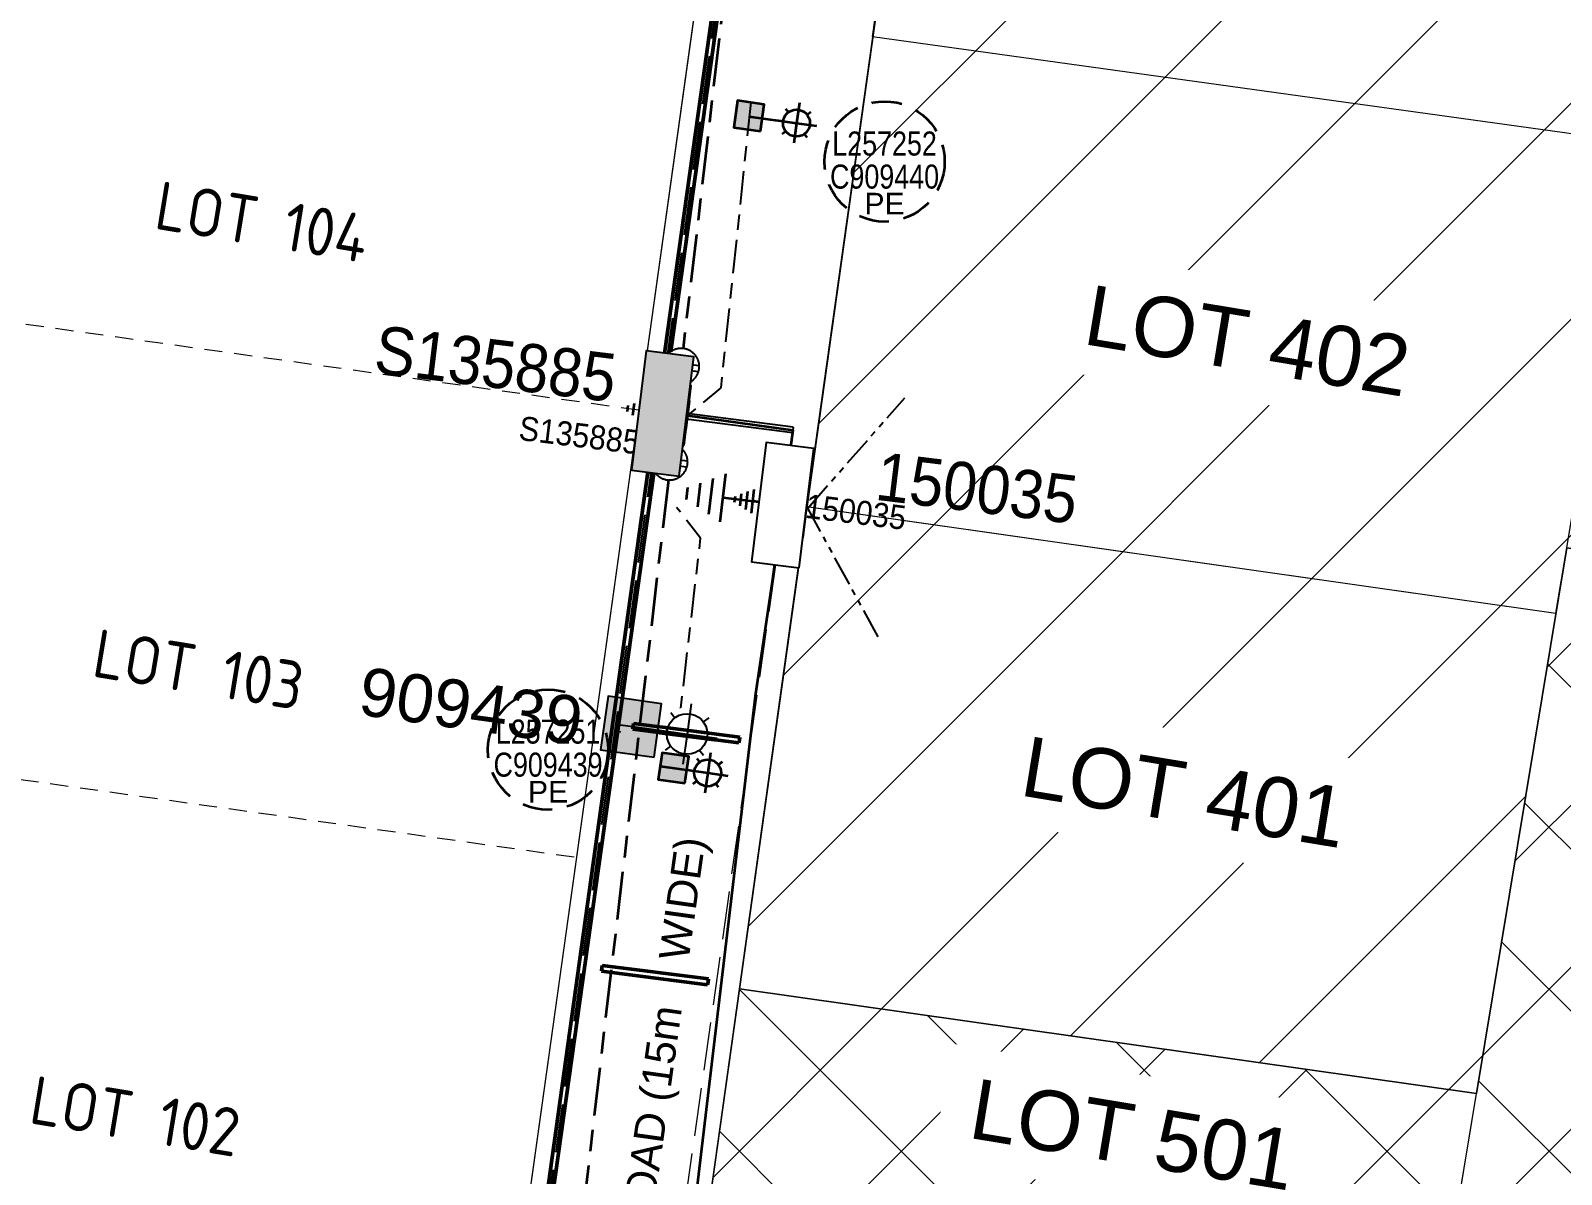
# Model space of a CAD drawing. Header units: metres. Extents: x 301573 to 309518, y 6281168 to 6284857.
# Drawn here: x 302721.6 to 302849, y 6282713.2 to 6282808.3 of the extents above; entities that cross this region are included whole.
import ezdxf
from ezdxf.enums import TextEntityAlignment as Align

# ---------------------------------------------------------------- set-up
doc = ezdxf.new("R2010")
doc.units = ezdxf.units.M
for name, pattern in [('Cable Exist UG', [8.2, 4, -1.2, 1.8, -1.2]), ('Dash', [5, 3, -2]), ('DASHED', [0.75, 0.5, -0.25]), ('DOT', [6.35, 0, -6.35]), ('IE Trench LV', [5.5, 4, -1.5]), ('PHANTOMX2', [5, 2.5, -0.5, 0.5, -0.5, 0.5, -0.5])]:
    doc.linetypes.add(name, pattern=pattern)
doc.layers.get('0').update_dxf_attribs({"color": 6})
doc.layers.add('_User Miscellaneous2', color=31, linetype='Continuous', lineweight=13, transparency=0.3)
doc.layers.add('_User Miscellaneous8', color=63, linetype='Continuous', lineweight=13, transparency=0.6)
for name, color, linetype, lineweight in [('_User_LV_Exist', 5, 'Continuous', 35), ('_User_SL_Exist', 4, 'Continuous', 35), ('Cadastre Developer_SP_NEW', 70, 'Continuous', 15), ('Cadastre Roads_SP_NEW', 42, 'Continuous', 15)]:
    doc.layers.add(name, color=color, linetype=linetype, lineweight=lineweight)
for name, color, linetype in [('Equip_LV_NEW', 2, 'Continuous'), ('Equip_SP_SL_EXT', 7, 'Continuous'), ('Mains_SL_NEW_R6', 2, 'Continuous'), ('Notes', 7, 'Continuous'), ('Services_SP_NEW', 2, 'PHANTOMX2'), ('Services_SP_NEW_UG', 2, 'PHANTOMX2'), ('SupportsUG_SP_LV_NEW', 2, 'Continuous'), ('SupportsUG_SP_LV_SL_NEW', 2, 'Continuous'), ('Trench_SP_NEW', 2, 'Continuous'), ('UG_Details_SP_MISC', 7, 'Continuous')]:
    doc.layers.add(name, color=color, linetype=linetype)
doc.styles.add('DevPlan', font='isocp.shx', dxfattribs={"height": 2})
doc.styles.add('ieISOCP', font='arial.ttf', dxfattribs={"height": 1.5})
doc.styles.add('SL_LABEL', font='arial.ttf', dxfattribs={"height": 2})
doc.styles.get("Standard").update_dxf_attribs({"font": 'arial.ttf'})
doc.linetypes.add('Cable New UG', pattern='A,7,-0.25,["x",Standard,S=2,R=0,X=0.2,Y=-0.8],-2.1', length=9.35)
pattern_1 = [(0, (0, 0), (0, 6.985), [5.08, -1.905]), (90, (0, 0), (-6.985, 4e-16), [5.08, -1.905])]

# ---------------------------------------------------------------- blocks, each defined once
blk = doc.blocks.new('*U335')
at = {"width": 0.9}
blk.add_attdef('ASSET_NUM', text='', height=2, dxfattribs=at).set_placement((4, 2), align=Align.MIDDLE_LEFT)
for tag, p, flags in [('SUBURB', (-2, 0), 1), ('STREETNAME', (-1.8, 0), 9), ('PARENT', (-1.6, 0), 9), ('NOTES', (-1.4, 0), 9), ('LOCATION', (-1.2, 0), 9), ('LEGEND', (-1, 0), 9), ('USAGE', (-0.8, 0), 9), ('SUPPORT_TYPE', (-0.6, 0), 9), ('STATE', (-0.4, 0), 9), ('OWNED_BY', (-0.2, 0), 9)]:
    blk.add_attdef(tag, p, '', height=0.2, rotation=270, dxfattribs=dict(flags=flags))
blk.add_wipeout([(1, 2.5), (1, -2.5), (-1, -2.5), (-1, 2.5)])
at = {"layer": 'Notes'}
h = blk.add_hatch(color=256, dxfattribs=at)
h.dxf.hatch_style = 1
h.paths.add_polyline_path([(-1, 2.5), (-1, -1.25), (-1, 1.25), (-1, -2.5), (1, -2.5), (1, 2.5)])
blk.add_lwpolyline([(-1, 2.5), (-1, -1.25), (-1, 1.25), (-1, -2.5), (1, -2.5), (1, 2.5)], close=True)
blk = doc.blocks.new('*U263')
at = {"layer": 'Notes'}
h = blk.add_hatch(color=256, dxfattribs=at)
h.dxf.hatch_style = 1
h.paths.add_polyline_path([(-1.158, 1.14), (-1.158, -1.14), (1.122, -1.14), (1.122, 1.14)])
blk.add_lwpolyline([(-1.125, 1.125), (-1.125, -1.125), (1.125, -1.125), (1.125, 1.125)], close=True)
at = {"width": 0.9, "flags": 8}
blk.add_attdef('ASSET_NUM', text='', height=1.5, dxfattribs=at).set_placement((4, 5.009), align=Align.MIDDLE_LEFT)
at = {"flags": 1}
blk.add_attdef('Z', (-0.763, 2.149), '', height=0.15, rotation=270, dxfattribs=at)
at = {"flags": 9}
for tag, p in [('NOTES', (-0.5, 2.149)), ('SUBURB', (-0.35, 2.149)), ('STREETNAME', (-0.2, 2.149)), ('LOCATION', (-0.05, 2.149)), ('LEGEND', (0.1, 2.149)), ('USAGE', (0.25, 2.149)), ('STATE', (0.4, 2.149)), ('OWNED_BY', (0.55, 2.149)), ('COLUMN_TYPE', (0.7, 2.149)), ('STREET_CODE', (0.85, 2.149)), ('STRUCTURE_PLANT_NUMBER', (1.023, 2.149))]:
    blk.add_attdef(tag, text='', height=0.15, rotation=270, dxfattribs=at).set_placement(p, align=Align.MIDDLE_LEFT)
blk = doc.blocks.new('LV_UG_LINKS_CLOSED_NEW')
at = {"layer": 'Equip_LV_NEW'}
for tag, flags, p in [('OPERATING_VOLTAGE', 9, (3, -2.6)), ('NO_PHASES', 9, (3, -2.4)), ('ORIENTATION', 9, (3, -2.8)), ('STATE', 9, (3, -3)), ('SWITCH_TYPE', 9, (3, -3.2)), ('OWNED_BY', 9, (3, -3.8)), ('USAGE', 9, (3, -3.4)), ('NOTES', 9, (3, -3.6)), ('OPERATED_BY', 9, (3, -4)), ('TYPE', 9, (3, -4.6)), ('Z', 1, (3, -4.8)), ('MAINTAINED_BY', 9, (3, -4.2)), ('NUMBER_OF_PHASES', 9, (3, -4.4))]:
    blk.add_attdef(tag, text='', height=0.2, dxfattribs=dict(at, flags=flags)).set_placement(p, align=Align.MIDDLE_LEFT)
blk.add_wipeout([(4, 1.5), (3.96, 1.5), (3.93, 1.5), (3.89, 1.5), (3.85, 1.49), (3.82, 1.49), (3.78, 1.48), (3.74, 1.48), (3.71, 1.47), (3.67, 1.46), (3.64, 1.46), (3.6, 1.45), (3.56, 1.44), (3.53, 1.42), (3.49, 1.41), (3.46, 1.4), (3.43, 1.39), (3.39, 1.37), (3.36, 1.36), (3.33, 1.34), (3.29, 1.32), (3.26, 1.31), (3.23, 1.29), (3.2, 1.27), (3.17, 1.25), (3.14, 1.23), (3.11, 1.2), (3.08, 1.18), (3.05, 1.16), (3.02, 1.14), (2.99, 1.11), (2.97, 1.09), (2.94, 1.06), (2.91, 1.03), (2.89, 1.01), (2.86, 0.98), (2.84, 0.95), (2.82, 0.92), (2.8, 0.89), (2.77, 0.86), (2.75, 0.83), (2.73, 0.8), (2.71, 0.77), (2.69, 0.74), (2.68, 0.71), (2.66, 0.67), (2.64, 0.64), (2.63, 0.61), (2.61, 0.57), (2.6, 0.54), (2.59, 0.51), (2.58, 0.47), (2.56, 0.44), (2.55, 0.4), (2.54, 0.36), (2.54, 0.33), (2.53, 0.29), (2.52, 0.26), (2.52, 0.22), (2.51, 0.18), (2.51, 0.15), (2.5, 0.11), (2.5, 0.07), (2.5, 0.04), (2.5, 0), (2.5, -0.04), (2.5, -0.07), (2.5, -0.11), (2.51, -0.15), (2.51, -0.18), (2.52, -0.22), (2.52, -0.26), (2.53, -0.29), (2.54, -0.33), (2.54, -0.36), (2.55, -0.4), (2.56, -0.44), (2.58, -0.47), (2.59, -0.51), (2.6, -0.54), (2.61, -0.57), (2.63, -0.61), (2.64, -0.64), (2.66, -0.67), (2.68, -0.71), (2.69, -0.74), (2.71, -0.77), (2.73, -0.8), (2.75, -0.83), (2.77, -0.86), (2.8, -0.89), (2.82, -0.92), (2.84, -0.95), (2.86, -0.98), (2.89, -1.01), (2.91, -1.03), (2.94, -1.06), (2.97, -1.09), (2.99, -1.11), (3.02, -1.14), (3.05, -1.16), (3.08, -1.18), (3.11, -1.2), (3.14, -1.23), (3.17, -1.25), (3.2, -1.27), (3.23, -1.29), (3.26, -1.31), (3.29, -1.32), (3.33, -1.34), (3.36, -1.36), (3.39, -1.37), (3.43, -1.39), (3.46, -1.4), (3.49, -1.41), (3.53, -1.42), (3.56, -1.44), (3.6, -1.45), (3.64, -1.46), (3.67, -1.46), (3.71, -1.47), (3.74, -1.48), (3.78, -1.48), (3.82, -1.49), (3.85, -1.49), (3.89, -1.5), (3.93, -1.5), (3.96, -1.5), (4, -1.5), (4.04, -1.5), (4.07, -1.5), (4.11, -1.5), (4.15, -1.49), (4.18, -1.49), (4.22, -1.48), (4.26, -1.48), (4.29, -1.47), (4.33, -1.46), (4.36, -1.46), (4.4, -1.45), (4.44, -1.44), (4.47, -1.42), (4.51, -1.41), (4.54, -1.4), (4.57, -1.39), (4.61, -1.37), (4.64, -1.36), (4.67, -1.34), (4.71, -1.32), (4.74, -1.31), (4.77, -1.29), (4.8, -1.27), (4.83, -1.25), (4.86, -1.23), (4.89, -1.2), (4.92, -1.18), (4.95, -1.16), (4.98, -1.14), (5.01, -1.11), (5.03, -1.09), (5.06, -1.06), (5.09, -1.03), (5.11, -1.01), (5.14, -0.98), (5.16, -0.95), (5.18, -0.92), (5.2, -0.89), (5.23, -0.86), (5.25, -0.83), (5.27, -0.8), (5.29, -0.77), (5.31, -0.74), (5.32, -0.71), (5.34, -0.67), (5.36, -0.64), (5.37, -0.61), (5.39, -0.57), (5.4, -0.54), (5.41, -0.51), (5.42, -0.47), (5.44, -0.44), (5.45, -0.4), (5.46, -0.36), (5.46, -0.33), (5.47, -0.29), (5.48, -0.26), (5.48, -0.22), (5.49, -0.18), (5.49, -0.15), (5.5, -0.11), (5.5, -0.07), (5.5, -0.04), (5.5, 0), (5.5, 0.04), (5.5, 0.07), (5.5, 0.11), (5.49, 0.15), (5.49, 0.18), (5.48, 0.22), (5.48, 0.26), (5.47, 0.29), (5.46, 0.33), (5.46, 0.36), (5.45, 0.4), (5.44, 0.44), (5.42, 0.47), (5.41, 0.51), (5.4, 0.54), (5.39, 0.57), (5.37, 0.61), (5.36, 0.64), (5.34, 0.67), (5.32, 0.71), (5.31, 0.74), (5.29, 0.77), (5.27, 0.8), (5.25, 0.83), (5.23, 0.86), (5.2, 0.89), (5.18, 0.92), (5.16, 0.95), (5.14, 0.98), (5.11, 1.01), (5.09, 1.03), (5.06, 1.06), (5.03, 1.09), (5.01, 1.11), (4.98, 1.14), (4.95, 1.16), (4.92, 1.18), (4.89, 1.2), (4.86, 1.23), (4.83, 1.25), (4.8, 1.27), (4.77, 1.29), (4.74, 1.31), (4.71, 1.32), (4.67, 1.34), (4.64, 1.36), (4.61, 1.37), (4.57, 1.39), (4.54, 1.4), (4.51, 1.41), (4.47, 1.42), (4.44, 1.44), (4.4, 1.45), (4.36, 1.46), (4.33, 1.46), (4.29, 1.47), (4.26, 1.48), (4.22, 1.48), (4.18, 1.49), (4.15, 1.49), (4.11, 1.5), (4.07, 1.5), (4.04, 1.5)]).dxf.layer = 'Equip_LV_NEW'
for p, q in [((3.75, 1.48), (3.75, -1.48)), ((4.25, 1.48), (4.25, -1.48))]:
    blk.add_line(p, q, dxfattribs=at)
at = {"layer": 'Equip_LV_NEW', "flags": 128}
blk.add_lwpolyline([(4, 1.5), (3.96, 1.5), (3.93, 1.5), (3.89, 1.5), (3.85, 1.49), (3.82, 1.49), (3.78, 1.48), (3.74, 1.48), (3.71, 1.47), (3.67, 1.46), (3.64, 1.46), (3.6, 1.45), (3.56, 1.44), (3.53, 1.42), (3.49, 1.41), (3.46, 1.4), (3.43, 1.39), (3.39, 1.37), (3.36, 1.36), (3.33, 1.34), (3.29, 1.32), (3.26, 1.31), (3.23, 1.29), (3.2, 1.27), (3.17, 1.25), (3.14, 1.23), (3.11, 1.2), (3.08, 1.18), (3.05, 1.16), (3.02, 1.14), (2.99, 1.11), (2.97, 1.09), (2.94, 1.06), (2.91, 1.03), (2.89, 1.01), (2.86, 0.98), (2.84, 0.95), (2.82, 0.92), (2.8, 0.89), (2.77, 0.86), (2.75, 0.83), (2.73, 0.8), (2.71, 0.77), (2.69, 0.74), (2.68, 0.71), (2.66, 0.67), (2.64, 0.64), (2.63, 0.61), (2.61, 0.57), (2.6, 0.54), (2.59, 0.51), (2.58, 0.47), (2.56, 0.44), (2.55, 0.4), (2.54, 0.36), (2.54, 0.33), (2.53, 0.29), (2.52, 0.26), (2.52, 0.22), (2.51, 0.18), (2.51, 0.15), (2.5, 0.11), (2.5, 0.07), (2.5, 0.04), (2.5, 0), (2.5, -0.04), (2.5, -0.07), (2.5, -0.11), (2.51, -0.15), (2.51, -0.18), (2.52, -0.22), (2.52, -0.26), (2.53, -0.29), (2.54, -0.33), (2.54, -0.36), (2.55, -0.4), (2.56, -0.44), (2.58, -0.47), (2.59, -0.51), (2.6, -0.54), (2.61, -0.57), (2.63, -0.61), (2.64, -0.64), (2.66, -0.67), (2.68, -0.71), (2.69, -0.74), (2.71, -0.77), (2.73, -0.8), (2.75, -0.83), (2.77, -0.86), (2.8, -0.89), (2.82, -0.92), (2.84, -0.95), (2.86, -0.98), (2.89, -1.01), (2.91, -1.03), (2.94, -1.06), (2.97, -1.09), (2.99, -1.11), (3.02, -1.14), (3.05, -1.16), (3.08, -1.18), (3.11, -1.2), (3.14, -1.23), (3.17, -1.25), (3.2, -1.27), (3.23, -1.29), (3.26, -1.31), (3.29, -1.32), (3.33, -1.34), (3.36, -1.36), (3.39, -1.37), (3.43, -1.39), (3.46, -1.4), (3.49, -1.41), (3.53, -1.42), (3.56, -1.44), (3.6, -1.45), (3.64, -1.46), (3.67, -1.46), (3.71, -1.47), (3.74, -1.48), (3.78, -1.48), (3.82, -1.49), (3.85, -1.49), (3.89, -1.5), (3.93, -1.5), (3.96, -1.5), (4, -1.5), (4.04, -1.5), (4.07, -1.5), (4.11, -1.5), (4.15, -1.49), (4.18, -1.49), (4.22, -1.48), (4.26, -1.48), (4.29, -1.47), (4.33, -1.46), (4.36, -1.46), (4.4, -1.45), (4.44, -1.44), (4.47, -1.42), (4.51, -1.41), (4.54, -1.4), (4.57, -1.39), (4.61, -1.37), (4.64, -1.36), (4.67, -1.34), (4.71, -1.32), (4.74, -1.31), (4.77, -1.29), (4.8, -1.27), (4.83, -1.25), (4.86, -1.23), (4.89, -1.2), (4.92, -1.18), (4.95, -1.16), (4.98, -1.14), (5.01, -1.11), (5.03, -1.09), (5.06, -1.06), (5.09, -1.03), (5.11, -1.01), (5.14, -0.98), (5.16, -0.95), (5.18, -0.92), (5.2, -0.89), (5.23, -0.86), (5.25, -0.83), (5.27, -0.8), (5.29, -0.77), (5.31, -0.74), (5.32, -0.71), (5.34, -0.67), (5.36, -0.64), (5.37, -0.61), (5.39, -0.57), (5.4, -0.54), (5.41, -0.51), (5.42, -0.47), (5.44, -0.44), (5.45, -0.4), (5.46, -0.36), (5.46, -0.33), (5.47, -0.29), (5.48, -0.26), (5.48, -0.22), (5.49, -0.18), (5.49, -0.15), (5.5, -0.11), (5.5, -0.07), (5.5, -0.04), (5.5, 0), (5.5, 0.04), (5.5, 0.07), (5.5, 0.11), (5.49, 0.15), (5.49, 0.18), (5.48, 0.22), (5.48, 0.26), (5.47, 0.29), (5.46, 0.33), (5.46, 0.36), (5.45, 0.4), (5.44, 0.44), (5.42, 0.47), (5.41, 0.51), (5.4, 0.54), (5.39, 0.57), (5.37, 0.61), (5.36, 0.64), (5.34, 0.67), (5.32, 0.71), (5.31, 0.74), (5.29, 0.77), (5.27, 0.8), (5.25, 0.83), (5.23, 0.86), (5.2, 0.89), (5.18, 0.92), (5.16, 0.95), (5.14, 0.98), (5.11, 1.01), (5.09, 1.03), (5.06, 1.06), (5.03, 1.09), (5.01, 1.11), (4.98, 1.14), (4.95, 1.16), (4.92, 1.18), (4.89, 1.2), (4.86, 1.23), (4.83, 1.25), (4.8, 1.27), (4.77, 1.29), (4.74, 1.31), (4.71, 1.32), (4.67, 1.34), (4.64, 1.36), (4.61, 1.37), (4.57, 1.39), (4.54, 1.4), (4.51, 1.41), (4.47, 1.42), (4.44, 1.44), (4.4, 1.45), (4.36, 1.46), (4.33, 1.46), (4.29, 1.47), (4.26, 1.48), (4.22, 1.48), (4.18, 1.49), (4.15, 1.49), (4.11, 1.5), (4.07, 1.5), (4.04, 1.5)], close=True, dxfattribs=at)
at = {"layer": 'Equip_LV_NEW', "flags": 9}
for tag, p in [('ACTUAL_STATUS', (3, -2)), ('CONSTRUCTED_VOLTAGE', (3, -2.2))]:
    blk.add_attdef(tag, text='', height=0.2, dxfattribs=at).set_placement(p, align=Align.MIDDLE_LEFT)
blk = doc.blocks.new('*U329')
at = {"layer": '_User_LV_Exist'}
for p, q in [((2.5, 1), (2.5, -1)), ((3, 0.75), (3, -0.75)), ((3.5, 0.5), (3.5, -0.5)), ((4, 0.25), (4, -0.25))]:
    blk.add_line(p, q, dxfattribs=at)
at = {"width": 0.9}
blk.add_attdef('ASSET_NUM', text='', height=2, dxfattribs=at).set_placement((4, 2), align=Align.MIDDLE_LEFT)
for tag, p, flags in [('SUBURB', (-2, 0), 1), ('STREETNAME', (-1.8, 0), 9), ('PARENT', (-1.6, 0), 9), ('NOTES', (-1.4, 0), 9), ('LOCATION', (-1.2, 0), 9), ('LEGEND', (-1, 0), 9), ('USAGE', (-0.8, 0), 9), ('SUPPORT_TYPE', (-0.6, 0), 9), ('STATE', (-0.4, 0), 9), ('OWNED_BY', (-0.2, 0), 9)]:
    blk.add_attdef(tag, p, '', height=0.2, rotation=270, dxfattribs=dict(flags=flags))
blk.add_wipeout([(1, 2.5), (1, -2.5), (-1, -2.5), (-1, 2.5)])
at = {"layer": 'Notes'}
h = blk.add_hatch(color=256, dxfattribs=at)
h.dxf.hatch_style = 1
h.paths.add_polyline_path([(-1, 2.5), (-1, -1.25), (-1, 1.25), (-1, -2.5), (1, -2.5), (1, 2.5)])
blk.add_lwpolyline([(-1, 2.5), (-1, -1.25), (-1, 1.25), (-1, -2.5), (1, -2.5), (1, 2.5)], close=True)
at = {"layer": '_User_LV_Exist'}
blk.add_line((1, 0), (2.5, 0), dxfattribs=at)
at = {"layer": '_User_LV_Exist', "ltscale": 10}
for rotation in [89.99999999999997, 270]:
    blk.add_blockref('LV_UG_LINKS_CLOSED_NEW', (0, 0), dxfattribs=dict(at, rotation=rotation))
blk = doc.blocks.new('*U269')
at = {"layer": 'Notes'}
h = blk.add_hatch(color=256, dxfattribs=at)
h.dxf.hatch_style = 1
h.paths.add_polyline_path([(-1.16, 1.14), (-1.16, -1.14), (1.12, -1.14), (1.12, 1.14)])
blk.add_lwpolyline([(-1.12, 1.12), (-1.12, -1.12), (1.12, -1.12), (1.12, 1.12)], close=True)
at = {"width": 0.9, "flags": 8}
blk.add_attdef('ASSET_NUM', text='', height=1.5, dxfattribs=at).set_placement((-20.24, 1.93), align=Align.MIDDLE_LEFT)
at = {"flags": 1}
blk.add_attdef('Z', (-25, -0.93), '', height=0.15, rotation=270, dxfattribs=at)
at = {"flags": 9}
for tag, p in [('NOTES', (-24.74, -0.93)), ('SUBURB', (-24.59, -0.93)), ('STREETNAME', (-24.44, -0.93)), ('LOCATION', (-24.29, -0.93)), ('LEGEND', (-24.14, -0.93)), ('USAGE', (-23.99, -0.93)), ('STATE', (-23.84, -0.93)), ('OWNED_BY', (-23.69, -0.93)), ('COLUMN_TYPE', (-23.54, -0.93)), ('STREET_CODE', (-23.39, -0.93)), ('STRUCTURE_PLANT_NUMBER', (-23.22, -0.93))]:
    blk.add_attdef(tag, text='', height=0.15, rotation=270, dxfattribs=at).set_placement(p, align=Align.MIDDLE_LEFT)
blk = doc.blocks.new('*U253')
at = {"linetype": 'DASHED', "ltscale": 5}
blk.add_circle((0, 0), 5, dxfattribs=at)
at = {"insert": (0, -2.6), "char_height": 1.8, "attachment_point": 2}
blk.add_mtext('PE', dxfattribs=at)
at = {"width": 0.8}
blk.add_attdef('SNUMBER', text='', height=1.8, dxfattribs=at).set_placement((0, 0.5), align=Align.CENTER)
at = {"flags": 1}
blk.add_attdef('Z', (0, 0), '', height=0.2, dxfattribs=at)
at = {"width": 0.8}
blk.add_attdef('CNUMBER', text='', height=1.8, dxfattribs=at).set_placement((0, -0.25), align=Align.TOP_CENTER)
blk = doc.blocks.new('*U287')
at = {"flags": 9}
for tag, p in [('LRATECODE', (-7.4, 0)), ('LOUTREACHVOCAB', (-7.2, 0)), ('LOUTREACH', (-7, 0)), ('LANTNUMBER', (-6.6, 0)), ('LNEW', (-6.4, 0)), ('LMASTVOCAB', (-6.2, 0)), ('LMAST', (-6, 0)), ('LLAMPVOCAB', (-5.8, 0)), ('LLAMP', (-5.6, 0)), ('LEXIST', (-5.4, 0)), ('LCHARGE3PERCENT', (-5.2, 0)), ('LCHARGE3', (-5, 0)), ('LCHARGE2PERCENT', (-4.8, 0)), ('LCHARGE2', (-4.6, 0)), ('LCHARGE1PERCENT', (-4.4, 0)), ('LCHARGE1', (-4.2, 0)), ('LCATEGORY', (-4, 0)), ('LBRACKETVOCAB', (-3.8, 0)), ('LBRACKET', (-3.6, 0)), ('LKINGHEIGHT', (-3.4, 0)), ('CREPLACE', (-3.2, 0)), ('CREMOVE', (-3, 0)), ('CNUMBER', (-2.8, 0)), ('CNEW', (-2.6, 0)), ('CEXIST', (-2.4, 0)), ('USAGE', (-2.2, 0)), ('STATE', (-2, 0)), ('OWNED_BY', (-1.8, 0)), ('ORIENTATION', (-1.6, 0)), ('OPERATING_VOLTAGE', (-1.4, 0)), ('NO_PHASES', (-1.2, 0)), ('LANTERN_TYPE', (-1, 0)), ('LANTERN_PURPOSE', (-0.8, 0)), ('CONTROL_TYPE', (-0.6, 0)), ('CONSTRUCTED_VOLTAGE', (-0.4, 0))]:
    blk.add_attdef(tag, text='', height=0.001, rotation=270, dxfattribs=at).set_placement(p, align=Align.MIDDLE_LEFT)
at = {"style": 'SL_LABEL', "flags": 9}
blk.add_attdef('STREET_CODE', text='', height=0.001, rotation=270, dxfattribs=at).set_placement((0.001, 0), align=Align.MIDDLE_LEFT)
at = {"flags": 1}
blk.add_attdef('Z', (0, 0), '', height=0.001, rotation=270, dxfattribs=at)
at = {"width": 0.9}
blk.add_attdef('LNUMBER', text='', height=1, dxfattribs=at).set_placement((7, -1), align=Align.MIDDLE_LEFT)
at = {"flags": 9}
for tag, p in [('LREMOVE', (0, -7.6)), ('LREPLACE', (0, -7.8)), ('LTYPE', (0, -8)), ('LTYPEVOCAB', (0, -8.2)), ('LEGEND', (0, -8.4)), ('SUBURB', (0, -8.6)), ('STREETNAME', (0, -8.8)), ('LOCATION', (0, -9)), ('NOTES', (0, -9.2)), ('MAINTAINED_BY', (0, -9.863))]:
    blk.add_attdef(tag, text='', height=0.001, dxfattribs=at).set_placement(p, align=Align.MIDDLE_LEFT)
blk.add_attdef('OPERATED_BY', (0, -9.607), '', height=0.001, dxfattribs=at)
blk.add_wipeout([(-1.23, 9.342), (-1.997, 8.378), (-3.135, 7.904), (-4.098, 8.672), (-4.572, 9.809), (-3.804, 10.773), (-2.667, 11.247), (-1.703, 10.479)])
for p, q in [((-2.667, 11.247), (-2.901, 9.575)), ((-3.804, 10.773), (-3.578, 10.473)), ((-1.703, 10.479), (-2.003, 10.253)), ((-6.862, 10.129), (-2.901, 9.575)), ((-2.901, 9.575), (-3.135, 7.904)), ((-2.901, 9.575), (-1.23, 9.342)), ((-4.098, 8.672), (-3.799, 8.898)), ((-1.997, 8.378), (-2.223, 8.677))]:
    blk.add_line(p, q)
blk.add_circle((-2.901, 9.575), 1.125)
blk = doc.blocks.new('*U254')
at = {"flags": 9}
for tag, p in [('LRATECODE', (-7.4, 0)), ('LOUTREACHVOCAB', (-7.2, 0)), ('LOUTREACH', (-7, 0)), ('LANTNUMBER', (-6.6, 0)), ('LNEW', (-6.4, 0)), ('LMASTVOCAB', (-6.2, 0)), ('LMAST', (-6, 0)), ('LLAMPVOCAB', (-5.8, 0)), ('LLAMP', (-5.6, 0)), ('LEXIST', (-5.4, 0)), ('LCHARGE3PERCENT', (-5.2, 0)), ('LCHARGE3', (-5, 0)), ('LCHARGE2PERCENT', (-4.8, 0)), ('LCHARGE2', (-4.6, 0)), ('LCHARGE1PERCENT', (-4.4, 0)), ('LCHARGE1', (-4.2, 0)), ('LCATEGORY', (-4, 0)), ('LBRACKETVOCAB', (-3.8, 0)), ('LBRACKET', (-3.6, 0)), ('LKINGHEIGHT', (-3.4, 0)), ('CREPLACE', (-3.2, 0)), ('CREMOVE', (-3, 0)), ('CNUMBER', (-2.8, 0)), ('CNEW', (-2.6, 0)), ('CEXIST', (-2.4, 0)), ('USAGE', (-2.2, 0)), ('STATE', (-2, 0)), ('OWNED_BY', (-1.8, 0)), ('ORIENTATION', (-1.6, 0)), ('OPERATING_VOLTAGE', (-1.4, 0)), ('NO_PHASES', (-1.2, 0)), ('LANTERN_TYPE', (-1, 0)), ('LANTERN_PURPOSE', (-0.8, 0)), ('CONTROL_TYPE', (-0.6, 0)), ('CONSTRUCTED_VOLTAGE', (-0.4, 0))]:
    blk.add_attdef(tag, text='', height=0.001, rotation=270, dxfattribs=at).set_placement(p, align=Align.MIDDLE_LEFT)
at = {"style": 'SL_LABEL', "flags": 9}
blk.add_attdef('STREET_CODE', text='', height=0.001, rotation=270, dxfattribs=at).set_placement((0, 0), align=Align.MIDDLE_LEFT)
at = {"flags": 1}
blk.add_attdef('Z', (0, 0), '', height=0.001, rotation=270, dxfattribs=at)
at = {"width": 0.9}
blk.add_attdef('LNUMBER', text='', height=1, dxfattribs=at).set_placement((7, -1), align=Align.MIDDLE_LEFT)
at = {"flags": 9}
for tag, p in [('LREMOVE', (0, -7.6)), ('LREPLACE', (0, -7.8)), ('LTYPE', (0, -8)), ('LTYPEVOCAB', (0, -8.2)), ('LEGEND', (0, -8.4)), ('SUBURB', (0, -8.6)), ('STREETNAME', (0, -8.8)), ('LOCATION', (0, -9)), ('NOTES', (0, -9.2)), ('MAINTAINED_BY', (0, -9.86))]:
    blk.add_attdef(tag, text='', height=0.001, dxfattribs=at).set_placement(p, align=Align.MIDDLE_LEFT)
blk.add_attdef('OPERATED_BY', (0, -9.61), '', height=0.001, dxfattribs=at)
blk.add_wipeout([(-9.46, -6.59), (-10.23, -7.55), (-11.36, -8.03), (-12.33, -7.26), (-12.8, -6.12), (-12.03, -5.16), (-10.89, -4.68), (-9.93, -5.45)])
for p, q in [((-10.89, -4.68), (-11.13, -6.36)), ((-15.09, -5.8), (-11.13, -6.36)), ((-12.03, -5.16), (-11.81, -5.46)), ((-11.13, -6.36), (-11.36, -8.03)), ((-11.13, -6.36), (-9.46, -6.59)), ((-9.93, -5.45), (-10.23, -5.68)), ((-12.33, -7.26), (-12.03, -7.03)), ((-10.23, -7.55), (-10.45, -7.25))]:
    blk.add_line(p, q)
blk.add_circle((-11.13, -6.36), 1.12)
blk = doc.blocks.new('*U330')
at = {"layer": '_User_LV_Exist'}
for p, q in [((2.5, 1), (2.5, -1)), ((3, 0.75), (3, -0.75)), ((3.5, 0.5), (3.5, -0.5)), ((4, 0.25), (4, -0.25))]:
    blk.add_line(p, q, dxfattribs=at)
at = {"width": 0.9}
blk.add_attdef('ASSET_NUM', text='', height=2, dxfattribs=at).set_placement((4, 2), align=Align.MIDDLE_LEFT)
for tag, p, flags in [('SUBURB', (-2, 0), 1), ('STREETNAME', (-1.8, 0), 9), ('PARENT', (-1.6, 0), 9), ('NOTES', (-1.4, 0), 9), ('LOCATION', (-1.2, 0), 9), ('LEGEND', (-1, 0), 9), ('USAGE', (-0.8, 0), 9), ('SUPPORT_TYPE', (-0.6, 0), 9), ('STATE', (-0.4, 0), 9), ('OWNED_BY', (-0.2, 0), 9)]:
    blk.add_attdef(tag, p, '', height=0.2, rotation=270, dxfattribs=dict(flags=flags))
blk.add_wipeout([(1, 2.5), (1, -2.5), (-1, -2.5), (-1, 2.5)])
blk.add_lwpolyline([(-1, 2.5), (-1, -1.25), (-1, 1.25), (-1, -2.5), (1, -2.5), (1, 2.5)], close=True)
at = {"layer": '_User_LV_Exist'}
blk.add_line((1, 0), (2.5, 0), dxfattribs=at)
blk = doc.blocks.new('*U288')
at = {"layer": 'Services_SP_NEW_UG', "ltscale": 0.5}
for points in [[(-1.5, 0), (2, 5)], [(2, -5), (-1.498, -0.003)]]:
    blk.add_lwpolyline(points, dxfattribs=at)

msp = doc.modelspace()

# ---------------------------------------------------------------- hatches: boundary and pattern name
at = {"layer": '_User Miscellaneous8', "transparency": 33554559}
h = msp.add_hatch(dxfattribs=at)
h.set_pattern_fill('ANSI37', color=21, scale=3, angle=90)
edge = h.paths.add_edge_path()
edge.add_line((303004.419, 6282814.411), (302971.011, 6282819.925))
edge.add_line((302971.011, 6282819.925), (302937.411, 6282825.399))
edge.add_line((302937.411, 6282825.399), (302925.377, 6282752.88))
edge.add_line((302925.377, 6282752.88), (302891.964, 6282758.425))
edge.add_line((302891.964, 6282758.425), (302903.876, 6282830.974))
edge.add_line((302903.876, 6282830.974), (302897.94, 6282831.952))
edge.add_line((302897.94, 6282831.952), (302886.25, 6282759.395))
edge.add_line((302886.25, 6282759.395), (302849.41, 6282765.331))
edge.add_line((302849.41, 6282765.331), (302841.888, 6282719.958))
edge.add_line((302841.888, 6282719.958), (302780.565, 6282728.671))
edge.add_line((302780.565, 6282728.671), (302773.622, 6282679.138))
edge.add_line((302773.622, 6282679.138), (302772.792, 6282673.218))
edge.add_line((302772.792, 6282673.218), (302771.742, 6282668.599))
edge.add_arc((302664.902, 6282695.235), 110.11, 333.60916, 346.00138, ccw=False)
edge.add_line((302763.537, 6282646.291), (302743.075, 6282605.049))
edge.add_line((302743.075, 6282605.049), (302857.511, 6282580.729))
edge.add_line((302857.511, 6282580.729), (302875.842, 6282572.73))
edge.add_line((302875.842, 6282572.73), (302906.323, 6282642.243))
edge.add_line((302906.323, 6282642.243), (303014.756, 6282735.002))
edge.add_line((303014.756, 6282735.002), (303053.69, 6282781.079))
edge.add_line((303053.69, 6282781.079), (303142.689, 6282923.304))
edge.add_line((303142.689, 6282923.304), (303148.902, 6282933.21))
edge.add_line((303148.902, 6282933.21), (303050.103, 6282926.915))
edge.add_line((303050.103, 6282926.915), (303051.904, 6282863.108))
edge.add_line((303051.904, 6282863.108), (303045.007, 6282813.804))
edge.add_line((303045.007, 6282813.804), (303038.256, 6282808.837))
edge.add_line((303038.256, 6282808.837), (303004.419, 6282814.411))
at = {"layer": '_User_SL_Exist', "linetype": 'Dash', "lineweight": 50, "transparency": 33554559}
h = msp.add_hatch(dxfattribs=at)
h.set_pattern_fill('ANGLE', color=256)
h.set_pattern_definition(pattern_1)
h.paths.add_polyline_path([(302776.355, 6282747.973), (302774.127, 6282748.285), (302773.815, 6282746.057), (302776.043, 6282745.745)])
h = msp.add_hatch(dxfattribs=at)
h.set_pattern_fill('ANGLE', color=256)
h.set_pattern_definition(pattern_1)
h.paths.add_polyline_path([(302776.355, 6282747.973), (302774.127, 6282748.285), (302773.971, 6282747.171), (302776.199, 6282746.859)])
h = msp.add_hatch(dxfattribs=at)
h.set_pattern_fill('ANGLE', color=256)
h.set_pattern_definition(pattern_1)
h.paths.add_polyline_path([(302776.199, 6282746.859), (302773.971, 6282747.171), (302773.815, 6282746.057), (302776.043, 6282745.745)])

# ---------------------------------------------------------------- linework, layer by layer
at = {"layer": '_User Miscellaneous2', "linetype": 'Dash', "ltscale": 0.5}
for p, q in [((302772.206, 6282776.772), (302706.301, 6282785.991)), ((302700.952, 6282748.844), (302767.007, 6282739.605))]:
    msp.add_line(p, q, dxfattribs=at)
at = {"layer": '_User_LV_Exist', "linetype": 'Cable Exist UG', "flags": 128}
for points in [[(302779.83, 6282815.823), (302775.881, 6282781.902)], [(302775.534, 6282778.923), (302774.955, 6282773.956)], [(302775.006, 6282773.95), (302775.006, 6282773.948)], [(302774.658, 6282770.972), (302766.007, 6282696.878)]]:
    msp.add_lwpolyline(points, dxfattribs=at)
at = {"layer": 'Cadastre Developer_SP_NEW'}
for p, q in [((302777.417, 6282814.019), (302772.206, 6282776.772)), ((302772.206, 6282776.772), (302767.007, 6282739.605)), ((302767.007, 6282739.605), (302761.816, 6282702.492))]:
    msp.add_line(p, q, dxfattribs=at)
at = {"layer": 'Cadastre Developer_SP_NEW', "color": 6, "lineweight": 0, "flags": 128}
for points in [[(302791.649, 6282807.823), (302796.529, 6282842.552), (302803.308, 6282847.54), (302861.468, 6282837.935), (302855.005, 6282799.022)], [(302838.858, 6282701.681), (302849.41, 6282765.331), (302885.951, 6282759.444), (302897.94, 6282831.952), (302903.876, 6282830.974), (302891.964, 6282758.425), (302925.407, 6282752.911), (302958.983, 6282747.304), (302918.659, 6282721.354), (302871.228, 6282707.461)], [(302780.565, 6282728.671), (302786.186, 6282768.767), (302848.5, 6282759.899), (302841.888, 6282719.958)]]:
    msp.add_lwpolyline(points, close=True, dxfattribs=at)
msp.add_lwpolyline([(302771.742, 6282668.599), (302782.381, 6282670.16), (302807.985, 6282675.589), (302810.165, 6282696.564), (302838.858, 6282701.681), (302841.888, 6282719.958), (302780.565, 6282728.671), (302773.622, 6282679.138, -0.0421504)], format="xyb", close=True, dxfattribs=at)
at = {"layer": 'Cadastre Roads_SP_NEW', "linetype": 'Continuous', "flags": 128}
for points in [[(302763.537, 6282646.291, 0.064991), (302772.799, 6282673.266), (302808.775, 6282929.917), (302816.8, 6282987.287)], [(302797.209, 6282955.512), (302791.996, 6282918.245), (302786.783, 6282880.978), (302781.57, 6282843.711), (302776.358, 6282806.454), (302771.151, 6282769.226), (302765.954, 6282732.078), (302760.77, 6282695.019), (302758.845, 6282681.254, -0.0805643), (302750.099, 6282652.958)]]:
    msp.add_lwpolyline(points, format="xyb", dxfattribs=at)
at = {"layer": 'Mains_SL_NEW_R6', "color": 4, "linetype": 'Cable Exist UG', "ltscale": 0.7, "flags": 128}
for points in [[(302781.517, 6282802.357), (302779.02, 6282778.628), (302776.237, 6282776.318)], [(302775.241, 6282748.129), (302777.343, 6282766.14), (302775.335, 6282768.687)]]:
    msp.add_lwpolyline(points, dxfattribs=at)
at = {"layer": 'Trench_SP_NEW', "linetype": 'IE Trench LV', "flags": 128}
for points in [[(302782.216, 6282848.325), (302783.899, 6282848.09), (302772.834, 6282768.99), (302762.454, 6282694.783)], [(302770.193, 6282750.109), (302770.688, 6282750.039)]]:
    msp.add_lwpolyline(points, dxfattribs=at)
at = {"layer": 'Trench_SP_NEW', "linetype": 'IE Trench LV', "lineweight": 0, "flags": 128}
msp.add_lwpolyline([(302784.977, 6282774.878), (302783.567, 6282763.915), (302770.758, 6282673.684)], dxfattribs=at)
at = {"layer": 'UG_Details_SP_MISC', "lineweight": 50}
for p, q in [((302772.959, 6282771.611), (302778.551, 6282811.589)), ((302773.434, 6282771.545), (302779.026, 6282811.522)), ((302772.959, 6282771.611), (302773.196, 6282771.578)), ((302773.434, 6282771.545), (302773.196, 6282771.578)), ((302780.532, 6282749.1), (302780.563, 6282749.338)), ((302780.593, 6282749.576), (302780.563, 6282749.338)), ((302769.091, 6282730.137), (302769.121, 6282730.375)), ((302769.091, 6282730.137), (302777.926, 6282729)), ((302769.152, 6282730.613), (302769.121, 6282730.375)), ((302769.152, 6282730.613), (302777.987, 6282729.477)), ((302777.926, 6282729), (302777.957, 6282729.239)), ((302777.987, 6282729.477), (302777.957, 6282729.239))]:
    msp.add_line(p, q, dxfattribs=at)
at = {"layer": 'UG_Details_SP_MISC'}
for p, q in [((302776.142, 6282776.015), (302776.172, 6282776.253)), ((302784.977, 6282774.878), (302776.142, 6282776.015)), ((302776.203, 6282776.491), (302776.172, 6282776.253)), ((302785.038, 6282775.354), (302776.203, 6282776.491)), ((302785.038, 6282775.354), (302785.008, 6282775.116)), ((302784.977, 6282774.878), (302785.008, 6282775.116))]:
    msp.add_line(p, q, dxfattribs=at)

# ---------------------------------------------------------------- block references
at = {"layer": '_User_SL_Exist', "rotation": 172.0369113219728}
msp.add_blockref('*U269', (302781.361, 6282801.243), dxfattribs=at)
at = {"layer": '_User_SL_Exist', "linetype": 'DOT', "ltscale": 10}
ref = msp.add_blockref('*U253', (302792.644, 6282797.444), dxfattribs=at)
ref.add_attrib('SNUMBER', 'L257252', dxfattribs={"layer": '0', "ltscale": 10, "height": 2, "width": 0.8}).set_placement((302792.644, 6282797.944), align=Align.CENTER)
ref.add_attrib('CNUMBER', 'C909440', dxfattribs={"ltscale": 10, "height": 2, "width": 0.8}).set_placement((302792.644, 6282797.194), align=Align.TOP_CENTER)
ref = msp.add_blockref('*U253', (302764.649, 6282748.549), dxfattribs=at)
ref.add_attrib('SNUMBER', 'L257251', dxfattribs={"layer": '0', "ltscale": 10, "height": 2, "width": 0.8}).set_placement((302764.649, 6282749.049), align=Align.CENTER)
ref.add_attrib('CNUMBER', 'C909439', dxfattribs={"ltscale": 10, "height": 2, "width": 0.8}).set_placement((302764.649, 6282748.299), align=Align.TOP_CENTER)
at = {"layer": 'Services_SP_NEW', "linetype": 'ByBlock', "xscale": 2, "yscale": 2, "zscale": 2, "rotation": 353.6729076517668}
msp.add_blockref('*U288', (302789.241, 6282768.297), dxfattribs=at)

# ---------------------------------------------------------------- texts
at = {"layer": '_User Miscellaneous2', "char_height": 4, "attachment_point": 5, "rotation": 350.64566, "style": 'DevPlan'}
for s, insert in [('LOT 104', (302740.842, 6282792.423)), ('LOT 103', (302735.576, 6282755.204)), ('LOT 102', (302730.305, 6282718.066))]:
    msp.add_mtext(s, dxfattribs=dict(at, insert=insert))
at = {"layer": 'Cadastre Roads_SP_NEW', "linetype": 'IE Trench LV', "insert": (302770.677, 6282708.576), "char_height": 2.5, "attachment_point": 1, "rotation": 82.02828, "style": 'ieISOCP'}
msp.add_mtext_dynamic_manual_height_columns('ROAD (15m    WIDE)', width=55.26641, gutter_width=7.5, heights=[0], dxfattribs=at)

# ---------------------------------------------------------------- next in the draw order: block references
at = {"layer": '_User_SL_Exist', "linetype": 'Dash', "lineweight": 50}
msp.add_blockref('*U254', (302796.446, 6282807.001), dxfattribs=at)
at = {"layer": 'Equip_SP_SL_EXT', "linetype": 'Dash', "lineweight": 50, "xscale": 1.5, "yscale": 1.5, "zscale": 1.5}
msp.add_blockref('*U287', (302780.566, 6282735.484), dxfattribs=at)

# ---------------------------------------------------------------- next in the draw order: linework, layer by layer
at = {"layer": 'Cadastre Developer_SP_NEW', "color": 6, "lineweight": 0, "flags": 128}
msp.add_lwpolyline([(302848.5, 6282759.899), (302849.41, 6282765.331), (302855.005, 6282799.022), (302791.649, 6282807.823), (302786.158, 6282768.771)], close=True, dxfattribs=at)
at = {"layer": 'UG_Details_SP_MISC', "lineweight": 50}
for p, q in [((302769.717, 6282748.434), (302772.959, 6282771.611)), ((302771.697, 6282750.237), (302771.728, 6282750.475)), ((302771.697, 6282750.237), (302780.532, 6282749.1)), ((302771.758, 6282750.713), (302771.728, 6282750.475)), ((302771.758, 6282750.713), (302780.593, 6282749.576)), ((302763.954, 6282707.242), (302769.717, 6282748.434)), ((302764.43, 6282707.175), (302770.192, 6282748.367)), ((302769.717, 6282748.434), (302769.954, 6282748.4)), ((302770.192, 6282748.367), (302769.954, 6282748.4))]:
    msp.add_line(p, q, dxfattribs=at)

# ---------------------------------------------------------------- next in the draw order: block references
at = {"layer": '_User_SL_Exist', "linetype": 'Dash', "lineweight": 50}
msp.add_blockref('*U254', (302789.061, 6282752.972), dxfattribs=at)

# ---------------------------------------------------------------- next in the draw order: linework, layer by layer
at = {"layer": '_User_LV_Exist', "linetype": 'Cable New UG', "flags": 128}
msp.add_lwpolyline([(302776.237, 6282776.318), (302785.008, 6282775.116), (302783.324, 6282762.701), (302781.875, 6282752.986), (302774.357, 6282689.636), (302769.25, 6282671.729)], dxfattribs=at)
at = {"layer": 'UG_Details_SP_MISC', "lineweight": 50}
msp.add_line((302770.192, 6282748.367), (302773.434, 6282771.545), dxfattribs=at)

# ---------------------------------------------------------------- next in the draw order: block references
at = {"layer": '_User_SL_Exist', "rotation": 172.0369113219728}
msp.add_blockref('*U269', (302775.085, 6282747.015), dxfattribs=at)
at = {"layer": 'SupportsUG_SP_LV_SL_NEW'}
ref = msp.add_blockref('*U263', (302771.553, 6282750.449), dxfattribs=dict(at, xscale=1.999999999999999, yscale=1.999999999999999, zscale=1.999999999999999, rotation=172.0369113216731))
ref.add_attrib('ASSET_NUM', '909439', dxfattribs={"layer": '0', "height": 4, "rotation": 352.03691}).set_placement((302749.006, 6282753.461), align=Align.MIDDLE_LEFT)

# ---------------------------------------------------------------- next in the draw order: block references
at = {"layer": '_User_LV_Exist'}
ref = msp.add_blockref('*U329', (302775.244, 6282776.439), dxfattribs=dict(at, rotation=173.056053736451))
ref.add_attrib('ASSET_NUM', 'S135885', dxfattribs={"layer": '0', "height": 2, "rotation": 173.05605, "text_generation_flag": 6, "width": 0.9}).set_placement((302772.25, 6282774.084), align=Align.MIDDLE_RIGHT)
ref = msp.add_blockref('*U330', (302784.169, 6282768.893), dxfattribs=dict(at, rotation=173.056053736451))
ref.add_attrib('ASSET_NUM', '150035', dxfattribs={"layer": '0', "height": 2, "rotation": 173.05605, "text_generation_flag": 6, "width": 0.9}).set_placement((302794.421, 6282767.807), align=Align.MIDDLE_RIGHT)

# ---------------------------------------------------------------- next in the draw order: block references
at = {"layer": 'SupportsUG_SP_LV_NEW'}
ref = msp.add_blockref('*U335', (302774.187, 6282776.494), dxfattribs=dict(at, xscale=2, yscale=2, zscale=2, rotation=173.056053736451))
ref.add_attrib('ASSET_NUM', 'S135885', dxfattribs={"layer": '0', "height": 4, "rotation": 173.05605, "text_generation_flag": 6, "width": 0.9}).set_placement((302770.278, 6282779.422), align=Align.MIDDLE_RIGHT)

# ---------------------------------------------------------------- next in the draw order: block references
ref = msp.add_blockref('*U330', (302784.171, 6282768.878), dxfattribs=dict(at, xscale=2, yscale=2, zscale=2, rotation=173.056053736451))
ref.add_attrib('ASSET_NUM', '150035', dxfattribs={"layer": '0', "height": 4, "rotation": 173.05605, "text_generation_flag": 6, "width": 0.9}).set_placement((302808.666, 6282769.294), align=Align.MIDDLE_RIGHT)

# ---------------------------------------------------------------- next in the draw order: hatches: boundary and pattern name
at = {"layer": '_User Miscellaneous8', "transparency": 33554534}
h = msp.add_hatch(dxfattribs=at)
h.set_pattern_fill('ANSI31', color=256, scale=4)
h.paths.add_polyline_path([(302897.94, 6282831.952), (302803.308, 6282847.54), (302796.557, 6282842.573), (302780.565, 6282728.671), (302841.888, 6282719.958), (302849.41, 6282765.331), (302885.951, 6282759.444)])

# ---------------------------------------------------------------- next in the draw order: linework, layer by layer
at = {"layer": '_User Miscellaneous8', "color": 54, "flags": 128}
msp.add_lwpolyline([(302780.565, 6282728.671), (302841.888, 6282719.958), (302849.41, 6282765.331), (302885.951, 6282759.444), (302897.94, 6282831.952), (302803.308, 6282847.54), (302796.557, 6282842.573), (302780.565, 6282728.671)], dxfattribs=at)

# ---------------------------------------------------------------- next in the draw order: texts
at = {"layer": 'Cadastre Developer_SP_NEW', "char_height": 5, "attachment_point": 5, "rotation": 350.64566, "style": 'ieISOCP', "bg_fill": 3, "box_fill_scale": 1.5, "bg_fill_color": 256, "bg_fill_transparency": 0}
for s, insert in [('LOT 402', (302822.837, 6282782.519)), ('LOT 401', (302817.579, 6282744.987)), ('LOT 501', (302813.298, 6282716.518))]:
    msp.add_mtext(s, dxfattribs=dict(at, insert=insert))

# ---------------------------------------------------------------- next in the draw order: linework, layer by layer
at = {"layer": '_User Miscellaneous8', "flags": 128}
msp.add_lwpolyline([(302771.742, 6282668.599), (302782.381, 6282670.16), (302807.985, 6282675.589), (302810.165, 6282696.564), (302838.858, 6282701.681), (302871.227, 6282707.461), (302918.659, 6282721.354), (302958.983, 6282747.304), (303004.355, 6282776.503), (303029.329, 6282810.308), (302971, 6282819.853), (302958.983, 6282747.304), (302891.964, 6282758.425), (302903.876, 6282830.974), (302897.94, 6282831.952), (302886.25, 6282759.395), (302849.41, 6282765.331), (302841.888, 6282719.958), (302780.565, 6282728.671), (302773.622, 6282679.138), (302772.792, 6282673.218)], close=True, dxfattribs=at)

doc.saveas('drawing.dxf')
